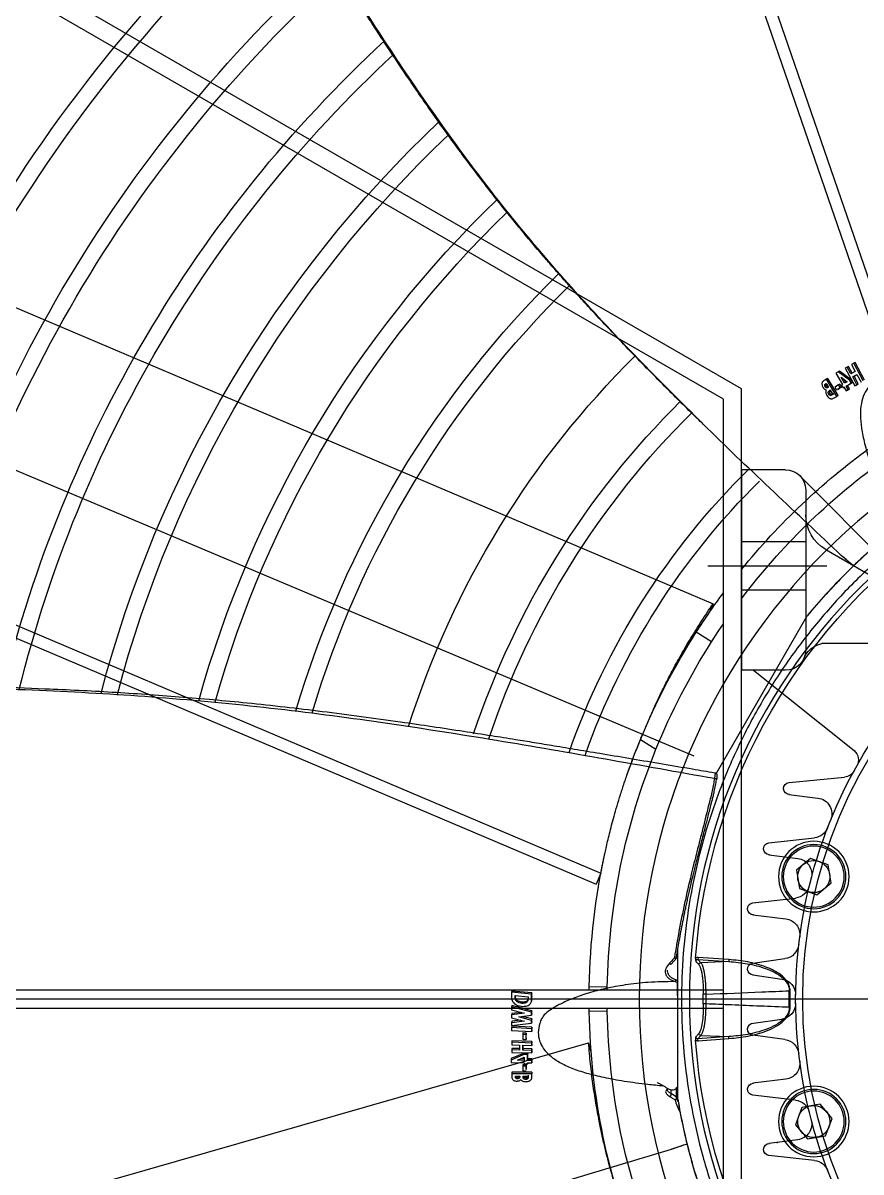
# Model space of a CAD drawing. Header units: millimetres. Extents: x 89978 to 501025, y -351975 to 835730.
# Drawn here: x 271926.5 to 272135.5, y -168284.6 to -167998 of the extents above; entities that cross this region are included whole.
import ezdxf

# ---------------------------------------------------------------- set-up
doc = ezdxf.new("R2010")
doc.units = ezdxf.units.MM
doc.header["$LTSCALE"] = 150
doc.linetypes.add('CENTER', pattern=[50.8, 31.75, -6.35, 6.35, -6.35])
doc.linetypes.add('DIVIDEX2', pattern=[63.5, 25.4, -12.7, 0, -12.7, 0, -12.7])
doc.layers.add('------00 Load Bank', color=3, linetype='Continuous')

# ---------------------------------------------------------------- blocks, each defined once
blk = doc.blocks.new('A$C02650c35')
at = {"color": 0, "linetype": 'CENTER'}
blk.add_line((522.5, 1085), (522.5, 0), dxfattribs=at)
at = {"color": 0}
for p, q in [((634.61, 431.5), (621.95, 453.44)), ((653.08, 424.99), (623.11, 454.75)), ((611.14, 442.55), (611.14, 430.5)), ((604.5, 413.5), (584.45, 438.58)), ((576.49, 422.35), (577.84, 436.21)), ((482.27, 428.69), (483.51, 417.34)), ((561.49, 417.34), (562.73, 428.69)), ((573.51, 422.32), (572.64, 429.51)), ((487.41, 424.53), (486.49, 417.31)), ((558.51, 417.31), (557.59, 424.53)), ((649.5, 426.5), (609.5, 426.5)), ((497.31, 423.97), (498.51, 413.33)), ((502.5, 421.54), (501.49, 413.32)), ((512.42, 421.34), (513.51, 413.3)), ((531.48, 413.3), (532.58, 421.34)), ((543.51, 413.32), (542.5, 421.54)), ((546.49, 413.33), (547.68, 423.97)), ((604.5, 421.5), (604.5, 410.5)), ((654.5, 421.5), (654.5, 410.5)), ((516.5, 413.5), (517.5, 420.56)), ((528.51, 413.29), (527.49, 420.56)), ((370.3, 410.5), (674.7, 410.5)), ((370.3, 410.5), (674.7, 410.5)), ((654.5, 410.5), (604.5, 410.5)), ((372.9, 406), (672.1, 406)), ((372.9, 406), (672.1, 406))]:
    blk.add_line(p, q, dxfattribs=at)
at = {"color": 0, "linetype": 'Continuous', "lineweight": 25}
for p, q in [((886.73, 378.59), (667.66, 454.02)), ((885.76, 375.76), (666.69, 451.19)), ((675.41, 438.73), (675.72, 439.27)), ((675.59, 439.07), (675.41, 438.73)), ((679.8, 436.34), (675.41, 438.73)), ((675.59, 439.07), (675.89, 439.6)), ((675.89, 439.6), (675.72, 439.27)), ((675.72, 439.27), (677.64, 438.23)), ((675.89, 439.6), (677.81, 438.56)), ((678.25, 439.28), (676.32, 440.3)), ((676.64, 440.85), (681.06, 438.51)), ((676.81, 441.17), (681.22, 438.83)), ((677.64, 438.23), (678.25, 439.28)), ((677.81, 438.56), (677.64, 438.23)), ((677.81, 438.56), (678.23, 439.28)), ((679.04, 438.85), (678.43, 437.8)), ((680.74, 437.95), (679.04, 438.85)), ((681.06, 438.51), (680.74, 437.95)), ((681.22, 438.83), (681.06, 438.51)), ((674.16, 436.59), (674.46, 437.1)), ((674.35, 436.92), (674.16, 436.59)), ((675.05, 436.08), (674.16, 436.59)), ((674.35, 436.92), (674.5, 437.18)), ((674.65, 437.43), (674.46, 437.1)), ((674.46, 437.1), (675.35, 436.6)), ((674.5, 437.18), (674.65, 437.43)), ((674.65, 437.43), (675.54, 436.93)), ((675.1, 436.16), (674.91, 435.83)), ((674.91, 435.83), (675.05, 436.08)), ((675.63, 435.42), (674.91, 435.83)), ((675.35, 436.6), (676.07, 437.83)), ((675.54, 436.93), (675.35, 436.6)), ((675.54, 436.93), (675.89, 437.54)), ((675.78, 435.67), (675.63, 435.42)), ((678.63, 434.06), (675.78, 435.67)), ((675.89, 437.54), (676.25, 438.16)), ((676.25, 438.16), (676.07, 437.83)), ((676.07, 437.83), (676.87, 437.39)), ((676.46, 436.83), (676.08, 436.19)), ((676.08, 436.19), (677.57, 435.36)), ((676.25, 438.16), (677.04, 437.72)), ((676.27, 436.52), (677, 436.11)), ((677.57, 435.36), (676.46, 436.83)), ((677.04, 437.72), (676.87, 437.39)), ((676.87, 437.39), (678.95, 434.61)), ((677.04, 437.72), (679.13, 434.94)), ((678.43, 437.8), (680.12, 436.88)), ((678.6, 438.13), (680.29, 437.21)), ((680.12, 436.88), (679.8, 436.34)), ((680.29, 437.21), (680.12, 436.88)), ((488.42, 431.48), (492.75, 433.07)), ((492.75, 433.07), (496.3, 430.11)), ((548.49, 429.31), (551.45, 432.86)), ((551.45, 432.86), (556, 432.07)), ((633.06, 435.48), (633.21, 435.32)), ((672.35, 433.47), (672.79, 434.23)), ((672.99, 434.57), (672.79, 434.23)), ((672.79, 434.23), (677.1, 431.7)), ((672.99, 434.57), (677.3, 432.03)), ((673.28, 433.29), (673.2, 433.15)), ((673.28, 433.29), (673.2, 433.15)), ((674.38, 432.63), (673.28, 433.29)), ((675.1, 433.74), (674.38, 434.16)), ((674.54, 434.43), (674.94, 435.13)), ((674.94, 435.12), (674.54, 434.43)), ((674.9, 435.05), (675.14, 435.46)), ((675.14, 435.46), (674.94, 435.13)), ((674.94, 435.13), (675.67, 434.71)), ((675.3, 434.07), (675.1, 433.74)), ((675.14, 435.46), (675.86, 435.05)), ((675.67, 434.71), (675.27, 434.03)), ((675.48, 434.39), (675.3, 434.07)), ((675.86, 435.05), (675.67, 434.71)), ((678.95, 434.61), (678.63, 434.06)), ((679.13, 434.94), (678.95, 434.61)), ((487.62, 426.93), (488.42, 431.48)), ((496.3, 430.11), (495.5, 425.56)), ((556, 432.07), (557.59, 427.73)), ((673.56, 432.59), (673.36, 432.26)), ((674.31, 432.52), (674.38, 432.63)), ((675.1, 432.21), (675.02, 432.08)), ((675.1, 432.21), (675.02, 432.08)), ((676.04, 431.65), (675.1, 432.21)), ((675.46, 431.69), (675.25, 431.36)), ((675.95, 431.5), (676.04, 431.65)), ((677.1, 431.7), (676.84, 431.25)), ((677.04, 431.58), (676.84, 431.25)), ((677.17, 431.8), (677.04, 431.58)), ((677.3, 432.03), (677.1, 431.7)), ((677.3, 432.03), (677.17, 431.8)), ((550.08, 424.98), (548.49, 429.31)), ((557.59, 427.73), (554.63, 424.18)), ((491.17, 423.97), (487.62, 426.93)), ((495.5, 425.56), (491.17, 423.97)), ((554.63, 424.18), (550.08, 424.98)), ((578.83, 404.24), (618.1, 426.91)), ((520.44, 422.63), (520.44, 422.42)), ((524.56, 422.63), (524.56, 422.42)), ((370.3, 410.5), (672.07, 410.5)), ((370.3, 410.5), (672.07, 410.5)), ((512.12, 399.66), (512.66, 407.37)), ((513.14, 407.33), (512.6, 399.62)), ((512.66, 407.37), (513.14, 407.33)), ((513.44, 400.35), (513.14, 407.33)), ((531.86, 407.33), (531.56, 400.35)), ((532.34, 407.37), (531.86, 407.33)), ((532.4, 399.62), (531.86, 407.33)), ((532.34, 407.37), (532.88, 399.66)), ((577.33, 404.31), (577.26, 404.26)), ((521.29, 401.66), (521.29, 400.96)), ((523.71, 401.66), (523.71, 400.96)), ((611.55, 403), (613.97, 399.21)), ((618.96, 402.52), (621.08, 403.41)), ((711.53, 190.32), (621.08, 403.41)), ((512.12, 399.66), (512.6, 399.62)), ((512.6, 399.62), (513.44, 400.35)), ((531.56, 400.35), (532.4, 399.62)), ((532.88, 399.66), (532.4, 399.62)), ((485.09, 393.24), (485.03, 393.03)), ((496.9, 394.71), (497.99, 394.33)), ((497.5, 394.6), (534.76, 394.6)), ((497.99, 394.33), (498.07, 394.33)), ((498.07, 394.33), (498.93, 392.93)), ((498.07, 394.33), (500.41, 394.33)), ((498.92, 392.93), (499.85, 392.93)), ((509.6, 394.53), (509.25, 394.6)), ((532.82, 394.35), (531.21, 392.94)), ((499.69, 392.07), (499.85, 392.08)), ((529.5, 392.08), (529.69, 392.07)), ((587.25, 385.31), (584.79, 389.17)), ((587.54, 385.43), (588.95, 386.03)), ((590.12, 386.53), (590.14, 386.53)), ((519.5, 377.03), (519.42, 372.53)), ((525.5, 377.03), (525.58, 372.53)), ((553.88, 375.42), (551.12, 374.25)), ((644.41, 162.14), (553.88, 375.42)), ((509.37, 373.01), (511.58, 372.37)), ((641.65, 160.97), (551.12, 374.25)), ((447.77, 149.85), (511.58, 372.37)), ((503, 358.21), (503.88, 358.21)), ((503.88, 358.21), (503.84, 353.21)), ((504.28, 358.2), (503.88, 358.21)), ((504.28, 358.2), (504.23, 353.2)), ((506.62, 357.17), (506.61, 358.2)), ((506.61, 358.2), (507.2, 358.2)), ((506.99, 358.2), (506.61, 358.2)), ((506.99, 358.2), (507.29, 358.2)), ((507.2, 358.2), (507.21, 357.17)), ((507.58, 358.2), (507.2, 358.2)), ((507.29, 358.2), (507.58, 358.2)), ((507.58, 358.2), (507.59, 357.18)), ((509.47, 358.2), (509.09, 358.19)), ((509.21, 353.19), (509.09, 358.19)), ((509.09, 358.19), (509.71, 358.19)), ((509.47, 358.2), (510.08, 358.2)), ((510.08, 358.2), (509.71, 358.19)), ((509.71, 358.19), (509.77, 356.01)), ((510.08, 358.2), (510.14, 356.03)), ((511.27, 358.2), (510.9, 358.19)), ((511.27, 358.2), (511.9, 358.2)), ((511.9, 358.2), (511.53, 358.19)), ((511.9, 358.2), (512.08, 353.2)), ((514.8, 358.2), (514.44, 358.18)), ((514.8, 358.2), (515.46, 358.2)), ((515.46, 358.2), (515.1, 358.18)), ((515.46, 358.2), (515.73, 353.2)), ((516.82, 358.2), (516.47, 358.17)), ((516.82, 358.2), (517.53, 358.2)), ((517.53, 358.2), (517.18, 358.17)), ((517.53, 358.2), (518.18, 355.8)), ((518.85, 358.2), (518.51, 358.17)), ((518.85, 358.2), (519.57, 358.2)), ((519.57, 358.2), (519.23, 358.17)), ((519.57, 358.2), (520.87, 353.2)), ((523.1, 358.2), (522.78, 358.16)), ((523.1, 358.2), (523.57, 358.2)), ((523.57, 358.2), (524.05, 358.2)), ((524.05, 358.2), (523.73, 358.16)), ((524.05, 358.2), (524.51, 353.2)), ((502.85, 356.72), (502.46, 356.73)), ((503.31, 357.31), (503.15, 357.31)), ((503.31, 357.31), (503.15, 357.31)), ((503.16, 356.03), (503.29, 356.03)), ((503.29, 356.03), (503.31, 357.31)), ((504.61, 355.96), (504.61, 356.8)), ((505, 355.96), (504.61, 355.96)), ((505.72, 356.79), (504.92, 356.8)), ((504.93, 356.8), (505.73, 356.79)), ((505.74, 355.96), (504.95, 355.96)), ((505.36, 355.96), (505, 355.96)), ((505.65, 356.79), (506.12, 356.79)), ((505.73, 356.79), (505.74, 355.96)), ((506.12, 356.79), (505.73, 356.79)), ((506.12, 355.96), (505.74, 355.96)), ((506.12, 356.79), (506.12, 355.96)), ((506.33, 356.34), (506.32, 357.18)), ((506.32, 357.18), (506.62, 357.17)), ((506.71, 357.18), (506.32, 357.18)), ((506.62, 356.34), (506.33, 356.34)), ((506.65, 353.07), (506.62, 356.34)), ((507.59, 357.18), (507.21, 357.17)), ((507.21, 357.17), (508.64, 357.17)), ((507.22, 356.34), (507.24, 354.64)), ((507.97, 356.34), (507.22, 356.34)), ((507.24, 354.64), (507.97, 356.34)), ((508.66, 356.26), (507.29, 353.07)), ((507.59, 357.18), (508.3, 357.18)), ((507.6, 356.35), (507.61, 355.5)), ((509.03, 356.27), (507.67, 353.08)), ((508.3, 357.18), (509.01, 357.18)), ((509.01, 357.18), (508.64, 357.17)), ((508.64, 357.17), (508.66, 356.26)), ((509.03, 356.27), (508.66, 356.26)), ((509.01, 357.18), (509.03, 356.27)), ((510.14, 356.03), (509.77, 356.01)), ((509.77, 356.01), (510.98, 356.01)), ((510.14, 356.03), (510.98, 356.03)), ((510.9, 358.19), (511.53, 358.19)), ((510.98, 356.01), (510.9, 358.19)), ((511.53, 358.19), (511.72, 353.19)), ((512.77, 356.79), (512.41, 356.77)), ((512.41, 356.77), (513.66, 356.77)), ((512.44, 355.94), (512.41, 356.77)), ((513.7, 355.94), (512.44, 355.94)), ((512.77, 356.79), (514.02, 356.79)), ((514.02, 356.79), (513.66, 356.77)), ((513.66, 356.77), (513.7, 355.94)), ((514.06, 355.96), (513.7, 355.94)), ((514.02, 356.79), (514.06, 355.96)), ((514.44, 358.18), (515.1, 358.18)), ((514.7, 353.18), (514.44, 358.18)), ((515.1, 358.18), (515.38, 353.18)), ((515.89, 353.18), (516.47, 358.17)), ((516.47, 358.17), (517.18, 358.17)), ((516.97, 356.36), (516.61, 353.17)), ((517.21, 355.48), (516.95, 353.2)), ((517.84, 353.17), (516.97, 356.36)), ((517.18, 358.17), (518.06, 354.94)), ((518.06, 354.94), (518.51, 358.17)), ((518.51, 358.17), (519.23, 358.17)), ((518.97, 356.36), (518.53, 353.17)), ((519.18, 355.52), (518.86, 353.2)), ((519.8, 353.17), (518.97, 356.36)), ((519.23, 358.17), (520.55, 353.16)), ((521.74, 355.76), (521.41, 355.72)), ((523.07, 357.26), (522.68, 357.26)), ((522.78, 358.16), (523.73, 358.16)), ((523.36, 354.06), (523.07, 357.26)), ((523.73, 358.16), (524.2, 353.16)), ((503.01, 354.63), (502.62, 354.64)), ((503.09, 354.11), (503.27, 354.11)), ((503.28, 355.2), (503.13, 355.2)), ((503.28, 355.2), (503.13, 355.2)), ((503.27, 354.11), (503.28, 355.2)), ((503.84, 353.21), (503.32, 353.21)), ((503.71, 353.2), (503.32, 353.21)), ((503.97, 353.2), (503.71, 353.2)), ((504.23, 353.2), (503.84, 353.21)), ((504.23, 353.2), (503.97, 353.2)), ((507.29, 353.07), (506.65, 353.07)), ((507.67, 353.08), (507.29, 353.07)), ((509.84, 353.19), (509.21, 353.19)), ((511.01, 355.11), (509.79, 355.11)), ((509.79, 355.11), (509.84, 353.19)), ((510.21, 353.2), (509.84, 353.19)), ((510.16, 355.13), (510.21, 353.2)), ((511.07, 353.19), (511.01, 355.11)), ((511.72, 353.19), (511.07, 353.19)), ((512.08, 353.2), (511.72, 353.19)), ((515.38, 353.18), (514.7, 353.18)), ((515.73, 353.2), (515.38, 353.18)), ((516.61, 353.17), (515.89, 353.18)), ((516.95, 353.2), (516.61, 353.17)), ((518.53, 353.17), (517.84, 353.17)), ((518.86, 353.2), (518.53, 353.17)), ((520.55, 353.16), (519.8, 353.17)), ((520.87, 353.2), (520.55, 353.16)), ((522.23, 354.5), (521.9, 354.46)), ((523.39, 354.1), (523.07, 354.06)), ((523.07, 354.06), (523.36, 354.06)), ((524.2, 353.16), (523.24, 353.16)), ((524.51, 353.2), (524.2, 353.16)), ((524.51, 353.2), (524.35, 353.2))]:
    blk.add_line(p, q, dxfattribs=at)
at = {"color": 0, "linetype": 'CENTER', "ltscale": 2}
blk.add_line((630.5, 431.74), (630.5, 402.07), dxfattribs=at)
at = {"color": 0, "ltscale": 3}
for p, q in [((624.5, 426.5), (624.5, 410.5)), ((636.5, 426.5), (636.5, 410.5))]:
    blk.add_line(p, q, dxfattribs=at)
at = {"color": 0, "linetype": 'Continuous'}
for p, q in [((674.7, 410.5), (776.67, 233.89)), ((674.7, 410.5), (776.67, 233.89)), ((520.25, 142.71), (520.25, 406)), ((524.75, 406), (524.75, 142.71)), ((672.1, 406), (772.77, 231.64)), ((672.1, 406), (772.77, 231.64))]:
    blk.add_line(p, q, dxfattribs=at)
at = {"color": 0, "linetype": 'DIVIDEX2', "ltscale": 0.5}
blk.add_line((683.42, 160.68), (583.13, 398.64), dxfattribs=at)
at = {"color": 0, "linetype": 'Continuous', "lineweight": 25, "flags": 128}
for points in [[(611.55, 403), (614.43, 404.88), (616.08, 406)], [(519.5, 377.03), (520.25, 377.02), (520.25, 377.02)], [(524.75, 377.02), (524.75, 377.02), (525.5, 377.03)], [(519.42, 372.53), (520.19, 372.52), (520.25, 372.51)], [(524.75, 372.51), (524.81, 372.52), (525.58, 372.53)], [(522.31, 358.16), (522.15, 358.14), (521.98, 358.11)]]:
    blk.add_lwpolyline(points, dxfattribs=at)
at = {"color": 0}
for radius in [441, 403, 399.8, 157.5, 116.82]:
    blk.add_circle((522.5, 542.5), radius, dxfattribs=at)
at = {"color": 0, "linetype": 'CENTER'}
blk.add_circle((522.5, 542.5), 420, dxfattribs=at)
blk.add_circle((522.5, 542.5), 420, dxfattribs=at)
at = {"color": 0, "linetype": 'Continuous', "lineweight": 25}
for centre, radius in [((522.5, 542.5), 145), ((491.96, 428.52), 8.8), ((491.96, 428.52), 8), ((491.96, 428.52), 7.6), ((553.04, 428.52), 8.8), ((553.04, 428.52), 8), ((553.04, 428.52), 7.6)]:
    blk.add_circle(centre, radius, dxfattribs=at)
for centre, radius, start, end in [((522.5, 542.5), 143.8, 214.0829, 265.9171), ((522.5, 542.5), 143.8, 274.0829, 325.9171), ((522.5, 542.5), 165.5, 307.1001, 323.9681), ((522.5, 542.5), 170, 309.0614, 323.9681), ((491.96, 428.52), 4, 110.1169, 170.1169), ((491.96, 428.52), 4, 50.1169, 110.1169), ((491.96, 428.52), 4, 350.1169, 50.1169), ((553.04, 428.52), 4, 140.1169, 200.1169), ((553.04, 428.52), 4, 80.1169, 140.1169), ((553.04, 428.52), 4, 20.1169, 80.1169), ((553.04, 428.52), 4, 320.1169, 20.1169), ((491.96, 428.52), 4, 170.1169, 230.1169), ((491.96, 428.52), 4, 290.1169, 350.1169), ((553.04, 428.52), 4, 200.1169, 260.1169), ((491.96, 428.52), 4, 230.1169, 290.1169), ((553.04, 428.52), 4, 260.1169, 320.1169), ((522.5, 542.5), 119.89, 269.0166, 270.9834), ((522.5, 542.5), 120.1, 269.0166, 270.9834), ((522.5, 542.5), 170, 302.5523, 306.5881), ((522.5, 542.5), 140.84, 269.5083, 270.4917), ((522.5, 542.5), 165.5, 292.1087, 302.5523), ((513.96, 400.35), 0.52, 179.6158, 262.9316), ((522.5, 542.5), 141.54, 269.5083, 270.4917), ((531.04, 400.35), 0.52, 277.0684, 0.3842), ((522.5, 542.5), 170, 292.3881, 302.5523), ((522.5, 542.5), 165.5, 247.8913, 268.9613), ((522.5, 542.5), 165.5, 271.0387, 292.1087), ((522.5, 542.5), 170, 247.6787, 268.9613), ((522.5, 542.5), 170, 289.2622, 292.3881), ((522.5, 542.5), 170, 271.0387, 282.3217)]:
    blk.add_arc(centre, radius, start, end, dxfattribs=at)
at = {"color": 0}
for centre, radius, start, end in [((522.5, 542.5), 118.5, 233.1958, 270), ((522.5, 542.5), 118.5, 270, 306.8042), ((580.83, 435.92), 3, 118.6907, 174.4269), ((582.16, 436.65), 3, 40.0001, 119.4057), ((568.67, 429.03), 4, 6.8843, 112.1421), ((478.29, 428.26), 4, 6.2406, 68.8453), ((566.71, 428.26), 4, 111.1547, 173.7594), ((605.17, 431.7), 6.09, 290.6696, 348.6713), ((643.27, 436.5), 10, 210, 270), ((491.38, 424.02), 4, 75.2826, 172.7119), ((493.34, 423.52), 4, 6.4062, 76.2294), ((551.66, 423.52), 4, 103.7706, 173.5938), ((553.62, 424.02), 4, 7.2881, 104.7174), ((506.47, 421.05), 4, 82.4807, 172.9947), ((508.46, 420.81), 4, 7.7186, 83.4186), ((536.54, 420.81), 4, 96.5814, 172.2814), ((538.53, 421.05), 4, 7.0054, 97.5193), ((609.5, 421.5), 5, 90, 180), ((649.5, 421.5), 5, 0, 90), ((521.47, 420), 4, 89.5168, 172.0126), ((523.53, 420), 4, 7.9874, 90.4833), ((575, 422.5), 1.5, 180, 354.4272), ((485, 417.5), 1.5, 186.2405, 360), ((560, 417.5), 1.5, 180, 353.7595), ((500, 413.5), 1.5, 186.406, 360), ((515, 413.5), 1.5, 187.7185, 360), ((530, 413.5), 1.5, 180, 352.2815), ((545, 413.5), 1.5, 180, 353.594), ((522.5, 542.5), 181.5, 289.5657, 315.3621), ((522.5, 542.5), 185.5, 289.3551, 315.3621), ((522.5, 542.5), 205.5, 288.3996, 315.3621), ((522.5, 542.5), 209.5, 288.3996, 315.3621), ((522.5, 542.5), 225.5, 287.5546, 315.3445), ((522.5, 542.5), 249.5, 286.6173, 315.513), ((522.5, 542.5), 253.5, 286.465, 315.5604), ((522.5, 542.5), 273.5, 285.7065, 315.8843), ((522.5, 542.5), 277.5, 285.5549, 315.9667), ((522.5, 542.5), 297.5, 284.7958, 316.4472), ((522.5, 542.5), 301.5, 284.6444, 316.5541), ((522.5, 542.5), 321.5, 283.8985, 317.1218), ((522.5, 542.5), 325.5, 283.7524, 317.2394), ((522.5, 542.5), 345.5, 283.0419, 317.8319), ((522.5, 542.5), 349.5, 282.9044, 317.9495), ((522.5, 542.5), 369.5, 282.2436, 318.5201), ((522.5, 542.5), 373.5, 282.1171, 318.6292)]:
    blk.add_arc(centre, radius, start, end, dxfattribs=at)
at = {"color": 0, "linetype": 'Continuous', "lineweight": 25}
for points, knots in [([(375.53, 542.5), (375.57, 539.99), (375.64, 534.97), (376.24, 527.44), (377.21, 519.94), (378.7, 511.75), (380.85, 502.91), (383.83, 493.49), (387.45, 484.25), (391.7, 475.24), (396.94, 465.85), (403.29, 456.25), (410.93, 446.56), (419.44, 437.47), (428.68, 429.14), (438.58, 421.64), (448.99, 415.04), (460.04, 409.27), (471.5, 404.47), (483.3, 400.68), (495.31, 397.89), (507.63, 396.11), (520.05, 395.38), (532.47, 395.7), (544.72, 397.05), (556.95, 399.44), (568.89, 402.86), (580.48, 407.27), (591.61, 412.59), (602.35, 418.9), (612.51, 426.09), (621.98, 434.08), (630.71, 442.79), (638.75, 452.29), (645.96, 462.44), (652.27, 473.13), (657.62, 484.24), (662.07, 495.88), (665.17, 506.67), (667.23, 516.46), (668.52, 525.06), (669.3, 533.76), (669.54, 542.09), (669.34, 550.03), (668.76, 557.56), (667.79, 565.06), (666.16, 574.05), (663.54, 584.43), (659.53, 596.1), (654.52, 607.49), (648.55, 618.41), (641.7, 628.77), (634.06, 638.45), (625.54, 647.54), (616.32, 655.86), (606.44, 663.35), (596.02, 669.96), (584.98, 675.73), (573.51, 680.52), (561.69, 684.33), (549.67, 687.11), (537.34, 688.9), (524.95, 689.62), (512.53, 689.3), (500.28, 687.95), (488.05, 685.56), (476.11, 682.14), (464.5, 677.73), (453.38, 672.4), (442.64, 666.09), (432.49, 658.91), (423.02, 650.92), (414.29, 642.21), (406.25, 632.71), (399.04, 622.55), (392.74, 611.88), (387.39, 600.77), (382.94, 589.14), (379.83, 578.33), (377.77, 568.54), (376.49, 559.94), (375.68, 551.24), (375.58, 545.42), (375.53, 542.5)], [0, 0, 0, 0, 0.008148, 0.016329, 0.024509, 0.032722, 0.04336, 0.054073, 0.064787, 0.075604, 0.086421, 0.0997, 0.112979, 0.126448, 0.140113, 0.153362, 0.166751, 0.18014, 0.193805, 0.207084, 0.220364, 0.233832, 0.247498, 0.260747, 0.274136, 0.287525, 0.30119, 0.314439, 0.327781, 0.341217, 0.354882, 0.368162, 0.381441, 0.39491, 0.408575, 0.421824, 0.435213, 0.448602, 0.462267, 0.471652, 0.481085, 0.490519, 0.500003, 0.508151, 0.516332, 0.524512, 0.532725, 0.546005, 0.559284, 0.572753, 0.586418, 0.599667, 0.613056, 0.626445, 0.64011, 0.653359, 0.666701, 0.680137, 0.693803, 0.707051, 0.720441, 0.73383, 0.747495, 0.760744, 0.774133, 0.787522, 0.801187, 0.814436, 0.827825, 0.841214, 0.85488, 0.868159, 0.881438, 0.894907, 0.908572, 0.921851, 0.93513, 0.948599, 0.962264, 0.971649, 0.981082, 0.990516, 1, 1, 1, 1]), ([(897.11, 417.24), (894.2, 418.91), (887.99, 422.44), (878.85, 427.64), (870.06, 432.61), (862.36, 436.93), (855.75, 440.6), (847.79, 445), (837.98, 450.33), (825.04, 457.2), (811.01, 464.4), (795.89, 471.8), (779.98, 479.16), (763.01, 486.53), (748.66, 492.42), (737.62, 496.82), (730.49, 499.61), (723.97, 502.13), (718.44, 504.24), (713.51, 506.11), (708.66, 507.95), (703.2, 510), (697.01, 512.31), (690.27, 514.82), (683.22, 517.45), (676.71, 519.86), (672.59, 521.4), (670.84, 522.05)], [0.004054, 0.004054, 0.004054, 0.004054, 0.044055, 0.0892389, 0.1294144, 0.1645669, 0.1946506, 0.2196261, 0.2731864, 0.3280385, 0.3947317, 0.4616638, 0.5294155, 0.6044734, 0.683072, 0.7151603, 0.7467466, 0.7747501, 0.7989803, 0.8176563, 0.837837, 0.8611081, 0.8874794, 0.916906, 0.9473172, 0.9775846, 1, 1, 1, 1]), ([(897.03, 416.99), (889.14, 421.48), (873.07, 430.61), (848.73, 444.14), (823.89, 457.38), (798.75, 469.94), (773.35, 481.46), (747.72, 492.03), (722, 501.93), (696.12, 511.43), (678.82, 517.68), (670.17, 520.81)], [0.0040453, 0.0040453, 0.0040453, 0.0040453, 0.1120904, 0.224186, 0.3362006, 0.4480891, 0.5598872, 0.6697434, 0.7797254, 0.8898282, 1, 1, 1, 1]), ([(653.34, 471.99), (655.26, 470.84), (658.86, 468.69), (663.55, 465.23), (667.39, 461.96), (670.54, 458.86), (673.08, 455.96), (675.05, 453.3), (676.47, 450.97), (677.37, 449.01), (677.61, 447.39), (677.29, 445.73), (676.66, 443.93), (675.29, 442.21), (673.39, 440.99), (670.99, 440.28), (668.11, 440.09), (664.75, 440.39), (660.93, 441.18), (656.6, 442.44), (651.71, 444.22), (647.1, 446.11), (644.13, 447.47), (643, 447.99)], [0, 0, 0, 0, 0.080739, 0.151235, 0.213353, 0.268442, 0.318269, 0.361669, 0.398556, 0.428698, 0.452315, 0.472715, 0.51153, 0.548468, 0.58504, 0.622842, 0.663507, 0.708451, 0.759052, 0.815438, 0.879842, 0.953818, 1, 1, 1, 1]), ([(638.09, 446.9), (636.57, 445.11), (633.53, 441.53), (628.63, 436.43), (623.52, 431.52), (619.91, 428.45), (618.1, 426.91)], [0, 0, 0, 0, 0.24861, 0.497769, 0.748603, 1, 1, 1, 1]), ([(630.48, 438.44), (630.75, 438.13), (631.26, 437.53), (632.15, 436.51), (632.75, 435.83), (633.06, 435.48)], [0, 0, 0, 0, 0.345184, 0.660587, 1, 1, 1, 1]), ([(630.48, 438.44), (630.52, 438.4), (630.89, 437.96), (631.77, 436.94), (632.63, 435.97), (633.06, 435.48)], [0, 0, 0, 0, 0.0497641, 0.5250064, 1, 1, 1, 1]), ([(633.07, 435.47), (633.06, 435.47), (633.05, 435.47), (633.06, 435.48), (633.06, 435.48)], [0, 0, 0, 0, 0.761057, 1, 1, 1, 1]), ([(633.07, 435.47), (638.35, 429.85), (648.9, 418.63), (659.89, 406.96), (665.78, 401.09), (666.21, 400.65)], [0, 0, 0, 0, 0.481211, 0.961441, 1, 1, 1, 1]), ([(673.05, 431.79), (673, 431.82), (672.82, 431.94), (672.58, 432.15), (672.37, 432.42), (672.24, 432.66), (672.18, 432.89), (672.2, 433.17), (672.29, 433.35), (672.35, 433.47)], [0, 0, 0, 0, 0.06266, 0.249252, 0.373609, 0.4986, 0.623723, 0.748551, 1, 1, 1, 1]), ([(673.2, 433.15), (673.13, 433.02), (673.04, 432.86), (673.04, 432.62), (673.1, 432.49), (673.21, 432.36), (673.31, 432.29), (673.36, 432.26)], [0, 0, 0, 0, 0.4959, 0.620732, 0.746414, 0.872582, 1, 1, 1, 1]), ([(673.4, 433.48), (673.33, 433.36), (673.24, 433.19), (673.25, 432.93), (673.33, 432.79), (673.43, 432.68), (673.52, 432.62), (673.56, 432.59)], [0, 0, 0, 0, 0.5, 0.655867, 0.776779, 0.898139, 1, 1, 1, 1]), ([(674.41, 431.58), (674.32, 431.55), (674.13, 431.49), (673.79, 431.49), (673.41, 431.59), (673.17, 431.73), (673.05, 431.79)], [0, 0, 0, 0, 0.2487203, 0.4984338, 0.7487079, 1, 1, 1, 1]), ([(673.36, 432.26), (673.41, 432.23), (673.52, 432.17), (673.7, 432.12), (673.86, 432.13), (674.03, 432.18), (674.19, 432.32), (674.27, 432.45), (674.31, 432.52)], [0, 0, 0, 0, 0.1241175, 0.2490173, 0.3744286, 0.499969, 0.7499595, 1, 1, 1, 1]), ([(673.56, 432.59), (673.65, 432.55), (673.79, 432.48), (673.98, 432.46), (674.16, 432.48), (674.29, 432.55), (674.34, 432.63), (674.36, 432.65)], [0, 0, 0, 0, 0.249514, 0.425336, 0.599722, 0.883024, 1, 1, 1, 1]), ([(675.07, 430.8), (675.03, 430.83), (674.95, 430.88), (674.8, 430.99), (674.63, 431.16), (674.49, 431.37), (674.44, 431.51), (674.41, 431.58)], [0, 0, 0, 0, 0.125463, 0.250126, 0.499927, 0.74927, 1, 1, 1, 1]), ([(675.02, 432.08), (675, 432.03), (674.94, 431.92), (674.93, 431.77), (674.98, 431.63), (675.04, 431.53), (675.14, 431.43), (675.21, 431.38), (675.25, 431.36)], [0, 0, 0, 0, 0.249435, 0.499226, 0.624652, 0.749536, 0.873948, 1, 1, 1, 1]), ([(676.43, 430.73), (676.35, 430.67), (676.19, 430.57), (675.85, 430.54), (675.45, 430.6), (675.2, 430.73), (675.07, 430.8)], [0, 0, 0, 0, 0.250156, 0.500622, 0.750062, 1, 1, 1, 1]), ([(675.15, 432.18), (675.15, 432.17), (675.13, 432.12), (675.16, 432.01), (675.23, 431.88), (675.34, 431.77), (675.42, 431.71), (675.46, 431.69)], [0, 0, 0, 0, 0.075084, 0.326607, 0.580052, 0.817178, 1, 1, 1, 1]), ([(675.25, 431.36), (675.29, 431.33), (675.37, 431.29), (675.49, 431.26), (675.6, 431.25), (675.73, 431.28), (675.86, 431.36), (675.92, 431.45), (675.95, 431.5)], [0, 0, 0, 0, 0.123522, 0.248139, 0.370579, 0.498886, 0.748791, 1, 1, 1, 1]), ([(675.46, 431.69), (675.52, 431.66), (675.63, 431.6), (675.78, 431.58), (675.85, 431.6), (675.89, 431.6)], [0, 0, 0, 0, 0.417609, 0.726108, 1, 1, 1, 1]), ([(676.84, 431.25), (676.78, 431.15), (676.67, 430.96), (676.51, 430.8), (676.43, 430.73)], [0, 0, 0, 0, 0.500362, 1, 1, 1, 1]), ([(512.66, 407.37), (512.81, 408.96), (513.12, 412.15), (514.23, 416.12), (515.65, 419.22), (517.03, 421.11), (518.58, 422.26), (519.69, 422.62), (520.32, 422.63), (520.44, 422.63)], [0, 0, 0, 0, 0.2612454, 0.5217632, 0.6682522, 0.8155387, 0.8974444, 0.9801263, 1, 1, 1, 1]), ([(520.44, 422.42), (520.32, 422.42), (519.95, 422.41), (519.36, 422.28), (518.48, 421.89), (517.22, 420.9), (515.93, 419.04), (514.6, 415.98), (513.57, 412.05), (513.28, 408.91), (513.14, 407.33)], [0, 0, 0, 0, 0.019153, 0.0626587, 0.0994986, 0.1796744, 0.3259207, 0.4728115, 0.736059, 1, 1, 1, 1]), ([(520.44, 422.42), (520.63, 417.62), (520.92, 410.7), (521.2, 403.78), (521.29, 401.66)], [0, 0, 0, 0, 0.693115, 1, 1, 1, 1]), ([(523.71, 401.66), (523.9, 406.31), (524.19, 413.22), (524.47, 420.14), (524.56, 422.42)], [0, 0, 0, 0, 0.671221, 1, 1, 1, 1]), ([(524.56, 422.63), (524.99, 422.59), (525.84, 422.51), (527.26, 421.72), (528.57, 420.36), (529.69, 418.53), (530.86, 415.79), (531.89, 412.06), (532.19, 408.93), (532.34, 407.37)], [0, 0, 0, 0, 0.069548, 0.138757, 0.259148, 0.373287, 0.487735, 0.74354, 1, 1, 1, 1]), ([(531.86, 407.33), (531.72, 408.88), (531.44, 411.97), (530.49, 415.65), (529.39, 418.36), (528.34, 420.17), (527.11, 421.52), (525.78, 422.3), (524.97, 422.38), (524.56, 422.42)], [0, 0, 0, 0, 0.259237, 0.517851, 0.632444, 0.746728, 0.865547, 0.932898, 1, 1, 1, 1]), ([(533.02, 394.33), (533.66, 394.43), (534.98, 394.64), (537.08, 395), (539.37, 395.41), (541.71, 395.86), (543.68, 396.27), (545.23, 396.59), (546.45, 396.86), (547.74, 397.14), (549.12, 397.45), (550.57, 397.79), (552.1, 398.14), (553.57, 398.5), (555.14, 398.88), (557, 399.34), (559.19, 399.9), (561.42, 400.47), (563.37, 400.97), (565.08, 401.41), (566.64, 401.81), (568.15, 402.2), (569.66, 402.58), (571.04, 402.93), (572.25, 403.23), (573.29, 403.49), (574.21, 403.7), (575.04, 403.88), (575.8, 404.02), (576.52, 404.14), (577.01, 404.22), (577.26, 404.26)], [0, 0, 0, 0, 0.049094, 0.102093, 0.159038, 0.21996, 0.27448, 0.301995, 0.33101, 0.361541, 0.393603, 0.427211, 0.462382, 0.499132, 0.527423, 0.568929, 0.623911, 0.672564, 0.714497, 0.749584, 0.781124, 0.812494, 0.843715, 0.874803, 0.897512, 0.917804, 0.937796, 0.953294, 0.968781, 0.984376, 1, 1, 1, 1]), ([(578.96, 403.81), (578.94, 403.9), (578.89, 404.12), (578.7, 404.27), (578.44, 404.36), (578.15, 404.39), (577.78, 404.38), (577.49, 404.34), (577.33, 404.31)], [0, 0, 0, 0, 0.1550506, 0.3701279, 0.5015778, 0.6504888, 0.8178673, 1, 1, 1, 1]), ([(577.55, 403.76), (577.54, 403.86), (577.52, 403.99), (577.47, 404.16), (577.43, 404.25), (577.38, 404.3), (577.35, 404.32), (577.34, 404.31), (577.33, 404.31)], [0, 0, 0, 0, 0.349048, 0.512838, 0.662313, 0.811827, 0.975694, 1, 1, 1, 1]), ([(497.5, 394.6), (495.19, 395.02), (490.57, 395.86), (483.71, 397.55), (476.9, 399.52), (472.43, 401.12), (470.2, 401.91)], [0, 0, 0, 0, 0.24861, 0.497769, 0.748603, 1, 1, 1, 1]), ([(513.44, 400.35), (513.53, 400.43), (513.69, 400.56), (514.01, 400.72), (514.29, 400.83), (514.65, 400.96), (515.05, 401.08), (515.58, 401.2), (516, 401.28), (516.44, 401.35), (516.97, 401.43), (517.74, 401.52), (518.56, 401.58), (519.41, 401.63), (520.28, 401.66), (520.95, 401.66), (521.29, 401.66)], [0, 0, 0, 0, 0.094592, 0.158637, 0.223577, 0.256198, 0.348939, 0.411706, 0.475332, 0.507292, 0.568004, 0.659927, 0.753388, 0.81418, 0.906274, 1, 1, 1, 1]), ([(523.71, 401.66), (523.9, 401.66), (524.49, 401.66), (525.27, 401.64), (526.18, 401.6), (526.91, 401.55), (527.74, 401.47), (528.52, 401.36), (529.23, 401.24), (529.8, 401.11), (530.16, 401.02), (530.57, 400.89), (530.92, 400.76), (531.25, 400.59), (531.44, 400.46), (531.53, 400.38), (531.56, 400.35)], [0, 0, 0, 0, 0.054098, 0.163453, 0.218799, 0.314497, 0.379237, 0.477713, 0.574069, 0.639379, 0.70566, 0.738963, 0.835284, 0.900538, 0.966739, 1, 1, 1, 1]), ([(577.55, 403.76), (577.06, 403.68), (576.06, 403.52), (573.94, 403.1), (570.24, 402.16), (565.11, 400.87), (559.23, 399.35), (552.96, 397.79), (546.34, 396.27), (539.4, 394.85), (535.02, 394.13), (532.84, 393.78)], [0, 0, 0, 0, 0.031208, 0.063948, 0.128136, 0.253531, 0.37911, 0.503481, 0.668872, 0.834848, 1, 1, 1, 1]), ([(578.89, 403.74), (578.92, 403.77), (579.01, 403.85), (578.85, 403.89), (578.58, 403.9), (578.29, 403.88), (577.95, 403.83), (577.68, 403.79), (577.55, 403.76)], [0, 0, 0, 0, 0.135434, 0.420815, 0.56492, 0.709342, 0.854637, 1, 1, 1, 1]), ([(601.07, 155.39), (601.01, 164.47), (600.88, 182.95), (600.44, 210.8), (599.48, 238.93), (597.78, 266.98), (595.06, 294.74), (591.4, 322.22), (587.12, 349.44), (582.41, 376.61), (579.17, 394.71), (577.55, 403.76)], [0.0040453, 0.0040453, 0.0040453, 0.0040453, 0.1120904, 0.224186, 0.3362006, 0.4480891, 0.5598872, 0.6697434, 0.7797254, 0.8898282, 1, 1, 1, 1]), ([(601.33, 155.45), (601.31, 158.8), (601.28, 165.95), (601.2, 176.46), (601.11, 186.56), (601, 195.39), (600.88, 202.95), (600.71, 212.04), (600.42, 223.2), (599.9, 237.85), (599.12, 253.59), (597.97, 270.39), (596.38, 287.85), (594.28, 306.23), (592.21, 321.6), (590.5, 333.36), (589.35, 340.92), (588.27, 347.84), (587.34, 353.69), (586.49, 358.89), (585.65, 364.01), (584.7, 369.76), (583.61, 376.27), (582.41, 383.37), (581.16, 390.79), (580, 397.63), (579.27, 401.97), (578.96, 403.81)], [0.004054, 0.004054, 0.004054, 0.004054, 0.044055, 0.0892389, 0.1294144, 0.1645669, 0.1946506, 0.2196261, 0.2731864, 0.3280385, 0.3947317, 0.4616638, 0.5294155, 0.6044734, 0.683072, 0.7151603, 0.7467466, 0.7747501, 0.7989803, 0.8176563, 0.837837, 0.8611081, 0.8874794, 0.916906, 0.9473172, 0.9775846, 1, 1, 1, 1]), ([(590.14, 386.53), (591.02, 386.91), (592.8, 387.66), (595.56, 388.89), (598.39, 390.21), (601.28, 391.64), (604.58, 393.34), (607.62, 395.01), (610.38, 396.59), (612.48, 397.84), (614.6, 399.14), (616.74, 400.51), (618.9, 401.92), (620.35, 402.92), (621.08, 403.41)], [0, 0, 0, 0, 0.09594, 0.191903, 0.287866, 0.384015, 0.480164, 0.609768, 0.674639, 0.73951, 0.804594, 0.869678, 0.934839, 1, 1, 1, 1]), ([(613.74, 399.06), (614.02, 399.24), (615.02, 399.87), (616.76, 401.02), (618.23, 402.02), (618.96, 402.52)], [0, 0, 0, 0, 0.162945, 0.581473, 1, 1, 1, 1]), ([(512.26, 399.07), (512.22, 399.15), (512.12, 399.34), (512.12, 399.54), (512.12, 399.66)], [0, 0, 0, 0, 0.462043, 1, 1, 1, 1]), ([(513.05, 399.1), (513.05, 399.1), (512.98, 399.09), (512.82, 399.07), (512.55, 399.05), (512.35, 399.06), (512.26, 399.07)], [0, 0, 0, 0, 0.005237, 0.322719, 0.719013, 1, 1, 1, 1]), ([(512.6, 399.62), (512.6, 399.61), (512.6, 399.58), (512.6, 399.54), (512.6, 399.49), (512.61, 399.45), (512.62, 399.41), (512.63, 399.37), (512.65, 399.33), (512.67, 399.3), (512.71, 399.25), (512.75, 399.22), (512.79, 399.18), (512.84, 399.15), (512.89, 399.13), (512.93, 399.12), (512.98, 399.11), (513.02, 399.1), (513.04, 399.1), (513.05, 399.1)], [0, 0, 0, 0, 0.054494, 0.109341, 0.165399, 0.221921, 0.274226, 0.326976, 0.381226, 0.436035, 0.486229, 0.588915, 0.641577, 0.692393, 0.796091, 0.849061, 0.886489, 0.961949, 1, 1, 1, 1]), ([(513.89, 399.83), (513.81, 399.76), (513.53, 399.52), (513.25, 399.28), (513.05, 399.1)], [0, 0, 0, 0, 0.290347, 1, 1, 1, 1]), ([(521.29, 400.96), (520.45, 400.96), (518.78, 400.94), (516.55, 400.72), (514.76, 400.36), (514.18, 400.01), (513.89, 399.83)], [0, 0, 0, 0, 0.2465783, 0.4927786, 0.743923, 1, 1, 1, 1]), ([(531.11, 399.83), (531.05, 399.88), (530.93, 399.97), (530.69, 400.1), (530.4, 400.23), (530.06, 400.34), (529.67, 400.45), (529.24, 400.55), (528.76, 400.63), (528.25, 400.71), (527.53, 400.8), (526.74, 400.87), (525.95, 400.92), (525.2, 400.95), (524.46, 400.97), (523.9, 400.96), (523.71, 400.96)], [0, 0, 0, 0, 0.064082, 0.12861, 0.194542, 0.260958, 0.325111, 0.389714, 0.455749, 0.522285, 0.585839, 0.715215, 0.781218, 0.835163, 0.944502, 1, 1, 1, 1]), ([(531.95, 399.1), (531.9, 399.15), (531.62, 399.39), (531.34, 399.63), (531.11, 399.83)], [0, 0, 0, 0, 0.172781, 1, 1, 1, 1]), ([(531.95, 399.1), (531.98, 399.11), (532.08, 399.11), (532.21, 399.18), (532.33, 399.29), (532.4, 399.45), (532.4, 399.56), (532.4, 399.62)], [0, 0, 0, 0, 0.151361, 0.358857, 0.564247, 0.778086, 1, 1, 1, 1]), ([(532.74, 399.07), (532.72, 399.06), (532.65, 399.06), (532.57, 399.06), (532.48, 399.06), (532.4, 399.06), (532.32, 399.06), (532.25, 399.07), (532.17, 399.07), (532.11, 399.08), (532.06, 399.09), (532, 399.09), (531.97, 399.1), (531.95, 399.1), (531.95, 399.1)], [0, 0, 0, 0, 0.069212, 0.209771, 0.281171, 0.37862, 0.476858, 0.577142, 0.677956, 0.756908, 0.835992, 0.915357, 0.994777, 1, 1, 1, 1]), ([(532.88, 399.66), (532.88, 399.54), (532.88, 399.34), (532.78, 399.15), (532.74, 399.07)], [0, 0, 0, 0, 0.537957, 1, 1, 1, 1]), ([(666.21, 400.65), (671.17, 395.64), (681.48, 385.21), (697.7, 369.97), (714.87, 355.07), (732.42, 341.47), (750.13, 328.95), (767.88, 317.26), (785.89, 305.96), (803.78, 295.04), (815.63, 287.81), (821.42, 284.29)], [0, 0, 0, 0, 0.1081379, 0.2251135, 0.3413954, 0.4570616, 0.5657729, 0.6743483, 0.7829008, 0.8914823, 0.994843, 0.994843, 0.994843, 0.994843]), ([(666.21, 400.57), (666.69, 400.07), (668.63, 398.08), (672.04, 394.63), (676.49, 390.17), (681.07, 385.66), (685.52, 381.36), (689.8, 377.3), (693.71, 373.65), (697.33, 370.33), (700.44, 367.53), (703.03, 365.22), (705.46, 363.09), (708.12, 360.79), (711.36, 358.03), (716.9, 353.42), (724.56, 347.31), (734.16, 340.06), (743.55, 333.31), (752.53, 327.13), (759.55, 322.44), (765.04, 318.86), (769.47, 315.99), (774.72, 312.64), (780.84, 308.78), (787.78, 304.47), (795.54, 299.69), (804.09, 294.46), (812.73, 289.19), (818.52, 285.64), (821.18, 284.01)], [0, 0, 0, 0, 0.0105993, 0.042715, 0.074456, 0.1073437, 0.1413731, 0.1694151, 0.1979263, 0.223438, 0.2448649, 0.2622189, 0.2766961, 0.2944954, 0.3162608, 0.341978, 0.4051023, 0.466824, 0.5267457, 0.5825963, 0.6340774, 0.6563171, 0.6830925, 0.7149493, 0.751887, 0.7939052, 0.84012, 0.8912343, 0.9472267, 0.994836, 0.994836, 0.994836, 0.994836]), ([(486.37, 396.96), (486.24, 396.57), (485.97, 395.83), (485.53, 394.55), (485.24, 393.69), (485.1, 393.24)], [0, 0, 0, 0, 0.345184, 0.660587, 1, 1, 1, 1]), ([(486.37, 396.96), (486.36, 396.9), (486.16, 396.36), (485.72, 395.09), (485.31, 393.85), (485.1, 393.24)], [0, 0, 0, 0, 0.049764, 0.525006, 1, 1, 1, 1]), ([(485.09, 393.23), (482.87, 385.85), (478.42, 371.1), (473.82, 355.74), (471.67, 347.71), (471.51, 347.11)], [0, 0, 0, 0, 0.481211, 0.9614406, 1, 1, 1, 1]), ([(485.09, 393.23), (485.09, 393.23), (485.08, 393.24), (485.09, 393.24), (485.1, 393.24)], [0, 0, 0, 0, 0.844265, 1, 1, 1, 1]), ([(497.43, 393.89), (496.33, 394.25), (495.12, 394.64), (494.21, 395.2), (494.13, 395.25)], [0, 0, 0, 0, 0.9063, 1, 1, 1, 1]), ([(497.43, 393.89), (497.45, 393.98), (497.49, 394.09), (497.58, 394.2), (497.64, 394.25), (497.71, 394.3), (497.81, 394.32), (497.91, 394.33), (497.96, 394.33), (497.99, 394.33)], [0, 0, 0, 0, 0.339906, 0.441459, 0.499633, 0.619848, 0.742941, 0.870108, 1, 1, 1, 1]), ([(498.24, 392.55), (498.1, 392.78), (497.82, 393.22), (497.56, 393.67), (497.43, 393.89)], [0, 0, 0, 0, 0.499736, 1, 1, 1, 1]), ([(522.51, 394.53), (522.5, 394.53), (522.08, 394.53), (521.25, 394.53), (520.02, 394.53), (518.8, 394.53), (517.3, 394.53), (515.56, 394.53), (513.57, 394.53), (511.62, 394.53), (509.76, 394.53), (508, 394.53), (506.36, 394.53), (504.84, 394.53), (503.44, 394.53), (502.16, 394.53), (501.01, 394.53), (500.02, 394.53), (499.19, 394.52), (498.53, 394.53), (498.03, 394.53), (497.72, 394.53), (497.57, 394.53), (497.61, 394.53), (497.74, 394.53), (497.92, 394.53), (498.17, 394.53), (498.48, 394.53), (498.75, 394.53), (498.88, 394.53)], [0, 0, 0, 0, 0.00057, 0.026589, 0.052668, 0.078936, 0.105271, 0.149109, 0.193251, 0.238348, 0.283774, 0.327649, 0.371526, 0.415722, 0.459397, 0.503376, 0.54831, 0.593575, 0.637402, 0.681544, 0.726653, 0.772095, 0.815934, 0.86008, 0.887906, 0.915811, 0.943954, 0.972176, 1, 1, 1, 1]), ([(498.24, 392.55), (498.26, 392.63), (498.29, 392.74), (498.39, 392.86), (498.48, 392.94), (498.59, 392.98), (498.75, 392.98), (498.85, 392.95), (498.93, 392.93)], [0, 0, 0, 0, 0.260789, 0.385023, 0.499995, 0.615046, 0.739437, 1, 1, 1, 1]), ([(498.88, 394.53), (498.88, 394.53), (499.21, 394.54), (499.72, 394.58), (500.35, 394.58), (500.53, 394.56), (500.55, 394.56), (500.57, 394.56), (500.59, 394.56), (500.62, 394.57), (500.63, 394.57), (500.63, 394.57)], [0, 0, 0, 0, 0.000013, 0.678505, 0.885108, 0.934641, 0.958742, 0.966162, 0.982015, 0.999987, 1, 1, 1, 1]), ([(498.93, 392.93), (499.09, 392.66), (499.34, 392.26), (499.6, 392.12), (499.69, 392.07)], [0, 0, 0, 0, 0.67661, 1, 1, 1, 1]), ([(500.54, 394.6), (500.28, 394.35), (499.81, 393.93), (499.73, 393.23), (499.91, 392.6), (500.2, 392.06), (500.47, 391.6), (500.66, 391.29), (500.85, 390.98), (501.03, 390.67), (501.2, 390.38), (501.4, 390), (501.59, 389.62), (501.68, 389.41), (501.67, 389.43), (501.67, 389.44)], [0, 0, 0, 0, 0.262295, 0.455554, 0.590671, 0.681426, 0.714569, 0.742061, 0.766203, 0.789458, 0.813958, 0.840345, 0.898886, 0.968766, 1, 1, 1, 1]), ([(526.86, 393.93), (526.83, 391.69), (526.76, 387.5), (526.11, 381.72), (525.2, 376.75), (524.08, 372.47), (522.84, 368.83), (521.53, 365.79), (520.22, 363.39), (518.97, 361.63), (517.69, 360.61), (516.09, 360.07), (514.22, 359.71), (512.04, 360.04), (510.04, 361.07), (508.22, 362.8), (506.61, 365.2), (505.2, 368.25), (503.97, 371.95), (502.9, 376.34), (501.99, 381.46), (501.32, 386.4), (501.01, 389.64), (500.9, 390.89)], [0, 0, 0, 0, 0.080739, 0.151235, 0.213353, 0.268442, 0.318269, 0.361669, 0.398556, 0.428698, 0.452315, 0.472715, 0.51153, 0.548468, 0.58504, 0.622842, 0.663507, 0.708451, 0.759052, 0.815438, 0.879842, 0.953818, 1, 1, 1, 1]), ([(522.67, 394.53), (522.62, 394.53), (522.56, 394.53), (522.51, 394.53), (522.51, 394.53)], [0, 0, 0, 0, 0.99964, 1, 1, 1, 1]), ([(526.86, 393.93), (526.84, 394.04), (526.81, 394.22), (526.81, 394.4), (526.79, 394.47), (526.77, 394.49), (526.76, 394.5), (526.72, 394.5), (526.64, 394.49), (526.44, 394.48), (525.77, 394.45), (524.43, 394.43), (523.22, 394.49), (522.51, 394.53)], [0, 0, 0, 0, 0.068571, 0.109362, 0.113504, 0.117198, 0.121159, 0.126092, 0.139044, 0.171949, 0.24634, 0.557434, 1, 1, 1, 1]), ([(522.67, 394.6), (522.67, 394.59), (522.67, 394.57), (522.67, 394.55), (522.67, 394.54), (522.67, 394.53)], [0, 0, 0, 0, 0.244091, 0.658384, 1, 1, 1, 1]), ([(527.07, 394.57), (527.07, 394.57), (527.03, 394.57), (526.92, 394.56), (526.51, 394.56), (525.57, 394.58), (524.21, 394.56), (523.15, 394.54), (522.67, 394.53)], [0, 0, 0, 0, 0.000014, 0.027847, 0.077877, 0.276594, 0.677195, 1, 1, 1, 1]), ([(527.29, 394.09), (527.25, 394.08), (527.17, 394.06), (527.05, 394.01), (526.94, 393.97), (526.89, 393.94), (526.86, 393.93)], [0, 0, 0, 0, 0.247953, 0.499999, 0.75231, 1, 1, 1, 1]), ([(531.31, 392.45), (530.95, 392.15), (530.4, 391.7), (529.54, 391.46), (528.85, 391.5), (528.19, 391.81), (527.62, 392.38), (527.16, 393.11), (526.96, 393.66), (526.86, 393.93)], [0, 0, 0, 0, 0.246799, 0.37212, 0.497923, 0.623252, 0.748966, 0.874706, 1, 1, 1, 1]), ([(527.07, 394.62), (527.97, 394.62), (530.24, 394.62), (532.89, 394.62), (534.46, 394.62), (534.85, 394.62)], [0, 0, 0, 0, 0.331541, 0.833602, 1, 1, 1, 1]), ([(527.07, 394.57), (527.11, 394.49), (527.2, 394.34), (527.26, 394.18), (527.29, 394.09)], [0, 0, 0, 0, 0.474086, 1, 1, 1, 1]), ([(534.5, 394.57), (534.25, 394.57), (532.79, 394.57), (530.26, 394.57), (527.98, 394.57), (527.07, 394.57)], [0, 0, 0, 0, 0.113791, 0.650536, 1, 1, 1, 1]), ([(527.29, 394.09), (527.39, 393.84), (527.59, 393.35), (528.03, 392.73), (528.58, 392.29), (529.1, 392.08), (529.41, 392.08), (529.5, 392.08)], [0, 0, 0, 0, 0.2364693, 0.4649886, 0.6844481, 0.8981668, 1, 1, 1, 1]), ([(531.21, 392.94), (531.2, 392.94), (531.19, 392.93), (531.17, 392.9), (531.16, 392.86), (531.16, 392.8), (531.19, 392.66), (531.26, 392.53), (531.31, 392.45)], [0, 0, 0, 0, 0.041908, 0.136168, 0.230362, 0.328397, 0.540662, 1, 1, 1, 1]), ([(532.84, 393.78), (532.58, 393.55), (532.07, 393.11), (531.56, 392.67), (531.31, 392.45)], [0, 0, 0, 0, 0.499828, 1, 1, 1, 1]), ([(533.02, 394.33), (532.98, 394.33), (532.9, 394.33), (532.8, 394.32), (532.74, 394.29), (532.71, 394.24), (532.69, 394.2), (532.69, 394.15), (532.72, 394), (532.79, 393.87), (532.84, 393.78)], [0, 0, 0, 0, 0.135828, 0.265412, 0.386223, 0.443735, 0.500875, 0.570623, 0.675657, 1, 1, 1, 1]), ([(500.11, 392.25), (500.05, 392.12), (499.88, 391.79), (499.54, 391.57), (499.17, 391.57), (498.71, 391.85), (498.42, 392.27), (498.24, 392.55)], [0, 0, 0, 0, 0.111346, 0.289132, 0.468152, 0.646676, 1, 1, 1, 1]), ([(553.88, 375.42), (553.89, 375.42), (553.92, 375.43), (554.1, 375.46), (554.4, 375.52), (554.81, 375.6), (555.41, 375.71), (556.23, 375.88), (557.33, 376.1), (558.63, 376.38), (560.14, 376.72), (561.84, 377.11), (563.74, 377.57), (565.83, 378.11), (568.14, 378.73), (570.67, 379.46), (573.44, 380.3), (576.39, 381.26), (579.27, 382.25), (582.03, 383.26), (584.61, 384.24), (586.4, 384.97), (587.29, 385.33)], [0, 0, 0, 0, 0.040904, 0.081816, 0.122728, 0.163705, 0.204682, 0.259307, 0.313952, 0.368596, 0.423222, 0.477846, 0.532488, 0.58713, 0.641753, 0.698863, 0.755994, 0.813125, 0.870234, 0.913743, 0.957252, 1, 1, 1, 1]), ([(476.91, 378.73), (477.84, 378.46), (479.69, 377.92), (482.61, 377.14), (485.64, 376.39), (488.78, 375.68), (492.42, 374.93), (495.83, 374.31), (498.98, 373.8), (501.39, 373.45), (503.86, 373.13), (506.38, 372.84), (508.95, 372.59), (510.7, 372.44), (511.58, 372.37)], [0, 0, 0, 0, 0.09594, 0.191903, 0.287866, 0.384015, 0.480164, 0.609768, 0.674639, 0.73951, 0.804594, 0.869678, 0.934839, 1, 1, 1, 1]), ([(501.9, 356.77), (501.9, 356.82), (501.91, 357.04), (501.97, 357.35), (502.1, 357.67), (502.25, 357.9), (502.42, 358.07), (502.67, 358.2), (502.87, 358.21), (503, 358.21)], [0, 0, 0, 0, 0.06266, 0.249252, 0.373609, 0.4986, 0.623723, 0.748551, 1, 1, 1, 1]), ([(522.31, 358.16), (522.33, 358.16), (522.42, 358.18), (522.6, 358.19), (522.85, 358.2), (523.02, 358.2), (523.1, 358.2)], [0, 0, 0, 0, 0.063167, 0.373961, 0.686877, 1, 1, 1, 1]), ([(502.4, 355.48), (502.32, 355.55), (502.18, 355.68), (502.01, 355.98), (501.91, 356.36), (501.9, 356.63), (501.9, 356.77)], [0, 0, 0, 0, 0.24872, 0.498434, 0.748708, 1, 1, 1, 1]), ([(502.05, 354.52), (502.05, 354.57), (502.06, 354.66), (502.08, 354.85), (502.14, 355.08), (502.26, 355.3), (502.35, 355.42), (502.4, 355.48)], [0, 0, 0, 0, 0.125463, 0.250126, 0.499927, 0.74927, 1, 1, 1, 1]), ([(503.15, 357.31), (503, 357.31), (502.82, 357.31), (502.61, 357.19), (502.52, 357.07), (502.47, 356.91), (502.46, 356.79), (502.46, 356.73)], [0, 0, 0, 0, 0.4959, 0.620732, 0.746414, 0.872582, 1, 1, 1, 1]), ([(502.46, 356.73), (502.46, 356.67), (502.46, 356.54), (502.51, 356.37), (502.59, 356.23), (502.73, 356.11), (502.92, 356.04), (503.08, 356.04), (503.16, 356.03)], [0, 0, 0, 0, 0.124117, 0.249017, 0.374429, 0.499969, 0.74996, 1, 1, 1, 1]), ([(503.54, 357.31), (503.39, 357.31), (503.2, 357.3), (502.99, 357.16), (502.9, 357.03), (502.86, 356.88), (502.85, 356.77), (502.85, 356.72)], [0, 0, 0, 0, 0.5, 0.655867, 0.776779, 0.898139, 1, 1, 1, 1]), ([(502.85, 356.72), (502.86, 356.63), (502.86, 356.47), (502.94, 356.29), (503.05, 356.15), (503.18, 356.07), (503.27, 356.07), (503.29, 356.06)], [0, 0, 0, 0, 0.249514, 0.425336, 0.599722, 0.883024, 1, 1, 1, 1]), ([(520.68, 355.73), (520.68, 356.1), (520.68, 356.66), (520.91, 357.32), (521.18, 357.71), (521.53, 358.01), (522.07, 358.16), (522.49, 358.16), (522.78, 358.16)], [0, 0, 0, 0, 0.247987, 0.37312, 0.497401, 0.622314, 0.747638, 1, 1, 1, 1]), ([(523.24, 353.16), (522.94, 353.17), (522.5, 353.18), (521.91, 353.38), (521.51, 353.68), (521.18, 354.1), (520.83, 354.76), (520.74, 355.35), (520.68, 355.73)], [0, 0, 0, 0, 0.250193, 0.375675, 0.500989, 0.626133, 0.751199, 1, 1, 1, 1]), ([(522.68, 357.26), (522.5, 357.26), (522.24, 357.25), (521.9, 357.15), (521.69, 356.97), (521.53, 356.71), (521.39, 356.3), (521.4, 355.95), (521.41, 355.72)], [0, 0, 0, 0, 0.250156, 0.375667, 0.500586, 0.625527, 0.750593, 1, 1, 1, 1]), ([(521.41, 355.72), (521.44, 355.48), (521.49, 355.13), (521.69, 354.71), (521.83, 354.54), (521.9, 354.46)], [0, 0, 0, 0, 0.4984147, 0.7490203, 1, 1, 1, 1]), ([(522.56, 357.25), (522.48, 357.25), (522.31, 357.24), (522.07, 357.08), (521.87, 356.8), (521.75, 356.42), (521.72, 356.06), (521.73, 355.83), (521.74, 355.76)], [0, 0, 0, 0, 0.132586, 0.315673, 0.49897, 0.682297, 0.897512, 1, 1, 1, 1]), ([(521.74, 355.76), (521.75, 355.64), (521.78, 355.33), (521.93, 354.87), (522.14, 354.62), (522.23, 354.5)], [0, 0, 0, 0, 0.245128, 0.668238, 1, 1, 1, 1]), ([(502.67, 353.3), (502.58, 353.35), (502.41, 353.44), (502.21, 353.72), (502.07, 354.09), (502.06, 354.38), (502.05, 354.52)], [0, 0, 0, 0, 0.250156, 0.500622, 0.750062, 1, 1, 1, 1]), ([(503.13, 355.2), (503.07, 355.2), (502.96, 355.19), (502.82, 355.12), (502.72, 355.02), (502.67, 354.91), (502.63, 354.78), (502.63, 354.69), (502.62, 354.64)], [0, 0, 0, 0, 0.249435, 0.499226, 0.624652, 0.749536, 0.873948, 1, 1, 1, 1]), ([(502.62, 354.64), (502.62, 354.6), (502.63, 354.51), (502.66, 354.39), (502.71, 354.28), (502.79, 354.18), (502.93, 354.12), (503.04, 354.11), (503.09, 354.11)], [0, 0, 0, 0, 0.123522, 0.248139, 0.370579, 0.498886, 0.748791, 1, 1, 1, 1]), ([(503.32, 353.21), (503.21, 353.21), (502.99, 353.21), (502.77, 353.27), (502.67, 353.3)], [0, 0, 0, 0, 0.500362, 1, 1, 1, 1]), ([(503.28, 355.14), (503.27, 355.14), (503.22, 355.13), (503.15, 355.05), (503.07, 354.93), (503.02, 354.77), (503.02, 354.67), (503.01, 354.63)], [0, 0, 0, 0, 0.075084, 0.326607, 0.580052, 0.817178, 1, 1, 1, 1]), ([(503.01, 354.63), (503.02, 354.56), (503.02, 354.44), (503.08, 354.29), (503.13, 354.24), (503.16, 354.21)], [0, 0, 0, 0, 0.417609, 0.726108, 1, 1, 1, 1]), ([(521.9, 354.46), (521.99, 354.39), (522.16, 354.24), (522.56, 354.09), (522.87, 354.07), (523.07, 354.06)], [0, 0, 0, 0, 0.248415, 0.498726, 1, 1, 1, 1]), ([(522.23, 354.5), (522.36, 354.4), (522.58, 354.22), (522.99, 354.12), (523.25, 354.11), (523.39, 354.1)], [0, 0, 0, 0, 0.360895, 0.640408, 1, 1, 1, 1])]:
    blk.add_open_spline(points, degree=3, knots=knots, dxfattribs=at)
for points in [[(638.09, 446.9), (635.07, 443.25), (628.72, 436.28), (621.75, 429.93), (618.1, 426.91)], [(497.5, 394.6), (492.84, 395.39), (483.62, 397.4), (474.63, 400.26), (470.2, 401.91)], [(527.07, 394.57), (527.07, 394.58), (527.07, 394.6), (527.07, 394.61), (527.07, 394.62)]]:
    blk.add_open_spline(points, degree=3, dxfattribs=at)
at = {"color": 0, "linetype": 'ByBlock'}
blk.add_point((486.75, 419.43), dxfattribs=at)

msp = doc.modelspace()

# ---------------------------------------------------------------- block references
at = {"layer": '------00 Load Bank', "xscale": -1, "rotation": 270}
msp.add_blockref('A$C02650c35', (271695.16, -168763.93), dxfattribs=at)

doc.saveas('drawing.dxf')
